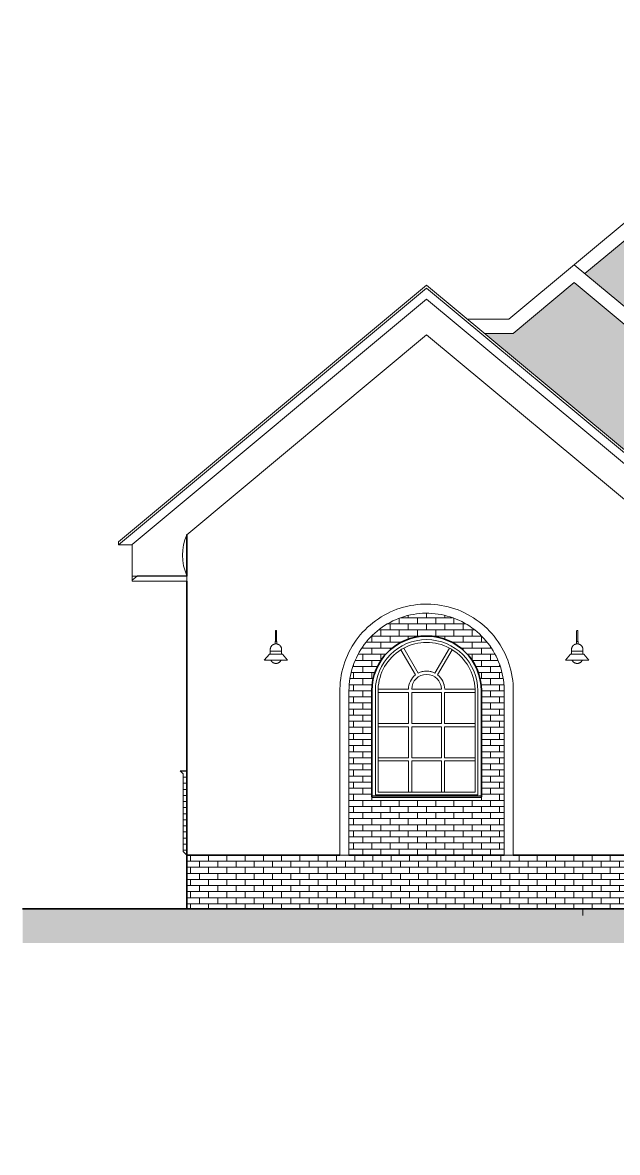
# Model space of a CAD drawing. Header units: inches. Extents: x 8351 to 42256, y 21052 to 33437.
# Drawn here: x 24994.6 to 25255.2, y 24156 to 24651 of the extents above; entities that cross this region are included whole.
import ezdxf

# ---------------------------------------------------------------- set-up
doc = ezdxf.new("R2010")
doc.units = ezdxf.units.IN
doc.header["$MEASUREMENT"] = 0
for name, color, linetype, lineweight in [('A-CLNG', 13, 'Continuous', 13), ('A-FLOR', 192, 'Continuous', 13), ('A-FLOR-PATT', 8, 'Continuous', 13), ('A-GENM', 13, 'Continuous', 9), ('A-GLAZ', 160, 'Continuous', 13), ('A-ROOF', 7, 'Continuous', 9), ('A-WALL', 7, 'Continuous', 35), ('A-WALL-PATT', 111, 'Continuous', 13), ('E-LITE-EQPM', 33, 'Continuous', 9), ('I-WALL', 2, 'Continuous', 13)]:
    doc.layers.add(name, color=color, linetype=linetype, lineweight=lineweight)
pattern_1 = [(0, (-261.504, 0), (0, 2.667), []), (90, (-261.504, 0), (-4, 2.667), [2.667, -2.667])]

# ---------------------------------------------------------------- blocks, each defined once
blk = doc.blocks.new('Arched _1_ - Arched _1_-342283-South')
at = {"layer": 'A-GLAZ', "lineweight": 9}
for p, q in [((-611.73, 90.03), (-605.36, 78.99)), ((-604.16, 79.75), (-610.51, 90.74)), ((-590.5, 90.74), (-596.85, 79.75)), ((-595.65, 78.99), (-589.27, 90.03)), ((-622.93, 26.48), (-622.93, 72)), ((-621.75, 71.29), (-621.75, 57.69)), ((-621.74, 72), (-621.74, 71.29)), ((-621.74, 71.29), (-608.43, 71.29)), ((-608.44, 72.71), (-621.73, 72.71)), ((-608.43, 71.29), (-608.43, 57.69)), ((-607.01, 57.69), (-607.01, 71.29)), ((-607.01, 71.29), (-594, 71.29)), ((-594.01, 72.71), (-607, 72.71)), ((-594, 71.29), (-594, 57.69)), ((-592.58, 57.69), (-592.58, 71.29)), ((-592.58, 71.29), (-579.26, 71.29)), ((-579.27, 72.71), (-592.57, 72.71)), ((-579.26, 71.29), (-579.26, 72)), ((-579.26, 57.69), (-579.26, 71.29)), ((-578.08, 72), (-578.08, 26.48)), ((-608.43, 57.69), (-621.75, 57.69)), ((-621.75, 57.69), (-621.75, 56.28)), ((-621.75, 56.28), (-608.43, 56.28)), ((-621.75, 56.28), (-621.75, 42.68)), ((-608.43, 56.28), (-608.43, 42.68)), ((-594, 57.69), (-607.01, 57.69)), ((-607.01, 42.68), (-607.01, 56.28)), ((-607.01, 56.28), (-594, 56.28)), ((-594, 56.28), (-594, 42.68)), ((-579.26, 57.69), (-592.58, 57.69)), ((-592.58, 42.68), (-592.58, 56.28)), ((-592.58, 56.28), (-579.26, 56.28)), ((-579.26, 56.28), (-579.26, 57.69)), ((-579.26, 42.68), (-579.26, 56.28)), ((-608.43, 42.68), (-621.75, 42.68)), ((-621.75, 42.68), (-621.75, 41.26)), ((-621.75, 41.26), (-608.43, 41.26)), ((-621.75, 41.26), (-621.75, 27.66)), ((-608.43, 41.26), (-608.43, 27.66)), ((-594, 42.68), (-607.01, 42.68)), ((-607.01, 27.66), (-607.01, 41.26)), ((-607.01, 41.26), (-594, 41.26)), ((-594, 41.26), (-594, 27.66)), ((-579.26, 42.68), (-592.58, 42.68)), ((-592.58, 27.66), (-592.58, 41.26)), ((-592.58, 41.26), (-579.26, 41.26)), ((-579.26, 41.26), (-579.26, 42.68)), ((-579.26, 27.66), (-579.26, 41.26)), ((-624.5, 26.01), (-576.5, 26.01)), ((-576.5, 25.98), (-624.5, 25.98)), ((-576.5, 25.83), (-624.5, 25.83)), ((-624.5, 25.33), (-624.5, 25.59)), ((-624.5, 24), (-624.5, 25.33)), ((-576.5, 25.33), (-624.5, 25.33)), ((-578.08, 26.48), (-622.93, 26.48)), ((-621.75, 27.66), (-608.43, 27.66)), ((-608.43, 27.66), (-607.01, 27.66)), ((-607.01, 27.66), (-594, 27.66)), ((-594, 27.66), (-592.58, 27.66)), ((-592.58, 27.66), (-579.26, 27.66)), ((-576.5, 25.59), (-576.5, 25.33)), ((-576.5, 25.33), (-576.5, 24)), ((-576.5, 24), (-624.5, 24))]:
    blk.add_line(p, q, dxfattribs=at)
for centre, radius, start, end in [((-600.5, 72), 22.43, 0, 180), ((-600.5, 72), 21.24, 121.9116, 178.0884), ((-600.5, 72), 21.24, 118.0884, 121.9116), ((-600.5, 72), 21.24, 61.9116, 118.0884), ((-600.5, 72), 21.24, 58.0884, 61.9116), ((-600.5, 72), 21.24, 1.9116, 58.0884), ((-600.5, 72.71), 7.93, 62.5599, 117.4401), ((-600.5, 72.71), 7.93, 100.971, 104.8983), ((-600.5, 72.71), 7.93, 87.7947, 92.2), ((-600.5, 72.71), 7.93, 75.0962, 79.0274), ((-600.5, 72.71), 7.93, 127.7004, 180), ((-600.5, 72.71), 6.49, 0, 180), ((-600.5, 72.71), 7.93, 0, 52.2996), ((-600.5, 72.71), 7.93, 37.7697, 40.6843), ((-600.5, 72.71), 7.93, 11.62, 14.5372), ((-600.5, 72), 21.24, 178.0879, 180), ((-600.5, 72), 21.24, 0, 1.9116)]:
    blk.add_arc(centre, radius, start, end, dxfattribs=at)
blk = doc.blocks.new('Generic Models 1 - Generic Models 1-342427-South')
at = {"layer": 'A-GENM'}
for p, q in [((-638.5, 72), (-638.5, 0)), ((-634.5, 0), (-634.5, 72)), ((-566.5, 72), (-566.5, 0)), ((-562.5, 0), (-562.5, 72)), ((-634.5, 0), (-638.5, 0)), ((-562.5, 0), (-566.5, 0))]:
    blk.add_line(p, q, dxfattribs=at)
at = {"layer": 'A-GENM', "flags": 128}
for points in [[(-562.5, 72), (-562.53, 73.52), (-562.63, 75.04), (-562.78, 76.55), (-562.99, 78.05), (-563.26, 79.55), (-563.59, 81.03), (-563.98, 82.5), (-564.43, 83.95), (-564.94, 85.39), (-565.5, 86.8), (-566.12, 88.19), (-566.8, 89.55), (-567.53, 90.88), (-568.31, 92.19), (-569.14, 93.46), (-570.02, 94.69), (-570.96, 95.89), (-571.94, 97.06), (-572.96, 98.18), (-574.03, 99.26), (-575.14, 100.3), (-576.29, 101.29), (-577.48, 102.23), (-578.71, 103.13), (-579.97, 103.98), (-581.27, 104.77), (-582.59, 105.51), (-583.95, 106.2), (-585.33, 106.84), (-586.73, 107.42), (-588.16, 107.94), (-589.61, 108.4), (-591.07, 108.81), (-592.55, 109.16), (-594.05, 109.45), (-595.55, 109.68), (-597.06, 109.84), (-598.57, 109.95), (-600.09, 110), (-601.61, 109.98), (-603.13, 109.91), (-604.65, 109.77), (-606.15, 109.58), (-607.65, 109.32), (-609.14, 109.01), (-610.61, 108.63), (-612.07, 108.2), (-613.51, 107.71), (-614.92, 107.16), (-616.32, 106.55), (-617.69, 105.89), (-619.03, 105.18), (-620.34, 104.41), (-621.62, 103.59), (-622.87, 102.72), (-624.08, 101.8), (-625.25, 100.84), (-626.38, 99.82), (-627.48, 98.77), (-628.53, 97.67), (-629.53, 96.53), (-630.49, 95.35), (-631.4, 94.13), (-632.26, 92.88), (-633.07, 91.59), (-633.82, 90.27), (-634.53, 88.92), (-635.18, 87.55), (-635.77, 86.15), (-636.31, 84.73), (-636.79, 83.29), (-637.21, 81.83), (-637.58, 80.35), (-637.88, 78.86), (-638.12, 77.36), (-638.31, 75.85), (-638.43, 74.34), (-638.5, 72.82), (-638.5, 72)], [(-634.5, 72), (-634.48, 73.36), (-634.4, 74.72), (-634.26, 76.07), (-634.07, 77.42), (-633.83, 78.75), (-633.53, 80.08), (-633.18, 81.4), (-632.78, 82.7), (-632.32, 83.98), (-631.82, 85.24), (-631.27, 86.48), (-630.66, 87.7), (-630.01, 88.89), (-629.31, 90.06), (-628.57, 91.2), (-627.78, 92.3), (-626.94, 93.38), (-626.07, 94.42), (-625.15, 95.42), (-624.19, 96.39), (-623.2, 97.32), (-622.17, 98.21), (-621.1, 99.05), (-620, 99.85), (-618.87, 100.61), (-617.72, 101.32), (-616.53, 101.99), (-615.32, 102.6), (-614.08, 103.17), (-612.82, 103.69), (-611.55, 104.16), (-610.25, 104.57), (-608.94, 104.94), (-607.62, 105.25), (-606.28, 105.51), (-604.94, 105.71), (-603.59, 105.86), (-602.23, 105.96), (-600.87, 106), (-599.51, 105.99), (-598.15, 105.92), (-596.8, 105.8), (-595.45, 105.62), (-594.11, 105.39), (-592.78, 105.11), (-591.46, 104.78), (-590.16, 104.39), (-588.87, 103.95), (-587.6, 103.46), (-586.36, 102.92), (-585.13, 102.33), (-583.93, 101.69), (-582.76, 101), (-581.61, 100.27), (-580.5, 99.49), (-579.41, 98.67), (-578.36, 97.8), (-577.35, 96.9), (-576.37, 95.95), (-575.43, 94.97), (-574.53, 93.94), (-573.68, 92.89), (-572.86, 91.8), (-572.09, 90.68), (-571.37, 89.53), (-570.69, 88.35), (-570.06, 87.14), (-569.48, 85.91), (-568.95, 84.66), (-568.47, 83.39), (-568.04, 82.1), (-567.66, 80.79), (-567.34, 79.47), (-567.06, 78.14), (-566.84, 76.8), (-566.68, 75.45), (-566.57, 74.09), (-566.51, 72.73), (-566.5, 72)]]:
    blk.add_lwpolyline(points, dxfattribs=at)
blk = doc.blocks.new('Generic Models 3 - Generic Models 2-343092-South')
at = {"layer": 'A-GENM'}
h = blk.add_hatch(dxfattribs=at)
h.set_pattern_fill('FP_8', color=256, style=0, pattern_type=2)
h.set_pattern_definition(pattern_1)
h.paths.add_polyline_path([(-705.5, 0), (-705.5, 37), (-708.5, 37), (-707.09, 35.59), (-707.09, 1.59)], flags=0)
h = blk.add_hatch(dxfattribs=at)
h.set_pattern_fill('FP_9', color=256, style=0, pattern_type=2)
h.set_pattern_definition(pattern_1)
h.paths.add_polyline_path([(-396.44, 7.75), (-396.44, 37), (-396.57, 37), (-396.57, 7.75)], flags=0)
for p, q in [((-705.5, 37), (-708.5, 37)), ((-708.5, 37), (-707.09, 35.59)), ((-707.09, 35.59), (-707.09, 1.59)), ((-705.5, 0), (-705.5, 37)), ((-396.44, 37), (-396.57, 37)), ((-707.09, 1.59), (-705.5, 0))]:
    blk.add_line(p, q, dxfattribs=at)
blk = doc.blocks.new('M_Wall Lamp - Bracket - 100W - 120V-351527-South')
at = {"layer": 'E-LITE-EQPM'}
for p, q in [((-666.75, 95.03), (-666.75, 93.57)), ((-666.75, 95.03), (-666.75, 93.57)), ((-666.25, 93.57), (-666.25, 95.03)), ((-666.25, 93.57), (-666.25, 95.03)), ((-669, 90.07), (-669, 89.36)), ((-669, 89.36), (-669, 88.09)), ((-666.5, 89.36), (-669, 89.36)), ((-669, 89.36), (-666.5, 89.36)), ((-666.88, 93.57), (-666.88, 92.58)), ((-666.5, 93.57), (-666.83, 93.57)), ((-666.5, 92.58), (-666.83, 92.58)), ((-666.18, 93.57), (-666.5, 93.57)), ((-666.18, 92.58), (-666.5, 92.58)), ((-664, 89.36), (-666.5, 89.36)), ((-666.5, 89.36), (-664, 89.36)), ((-666.25, 92.52), (-666.25, 92.58)), ((-666.13, 92.58), (-666.13, 93.57)), ((-664, 89.36), (-664, 90.07)), ((-664, 88.09), (-664, 89.36)), ((-669.39, 88.09), (-671.63, 85.41)), ((-666.5, 85.41), (-671.58, 85.41)), ((-666.5, 88.09), (-669.39, 88.09)), ((-669, 88.09), (-669, 87.94)), ((-663.62, 88.09), (-666.5, 88.09)), ((-661.43, 85.41), (-666.5, 85.41)), ((-664, 87.94), (-664, 88.09)), ((-661.38, 85.41), (-663.62, 88.09))]:
    blk.add_line(p, q, dxfattribs=at)
at = {"layer": 'E-LITE-EQPM', "flags": 128}
for points in [[(-666.75, 98.25), (-666.75, 98.26), (-666.75, 98.27), (-666.75, 98.28), (-666.75, 98.29), (-666.75, 98.3), (-666.75, 98.31), (-666.74, 98.32), (-666.74, 98.33), (-666.74, 98.34), (-666.73, 98.35), (-666.73, 98.35), (-666.73, 98.36), (-666.72, 98.37), (-666.72, 98.38), (-666.71, 98.39), (-666.7, 98.4), (-666.7, 98.41), (-666.69, 98.41), (-666.69, 98.42), (-666.68, 98.43), (-666.67, 98.43), (-666.66, 98.44), (-666.66, 98.45), (-666.65, 98.45), (-666.64, 98.46), (-666.63, 98.46), (-666.62, 98.47), (-666.61, 98.47), (-666.6, 98.48), (-666.59, 98.48), (-666.59, 98.48), (-666.58, 98.49), (-666.57, 98.49), (-666.56, 98.49), (-666.55, 98.49), (-666.54, 98.5), (-666.53, 98.5), (-666.52, 98.5), (-666.51, 98.5), (-666.5, 98.5)], [(-666.75, 95.03), (-666.75, 95.16), (-666.75, 95.29), (-666.75, 95.42), (-666.75, 95.54), (-666.75, 95.67), (-666.75, 95.8), (-666.75, 95.92), (-666.75, 96.04), (-666.75, 96.16), (-666.75, 96.28), (-666.75, 96.4), (-666.75, 96.52), (-666.75, 96.63), (-666.75, 96.74), (-666.75, 96.85), (-666.75, 96.95), (-666.75, 97.05), (-666.75, 97.15), (-666.75, 97.25), (-666.75, 97.34), (-666.75, 97.43), (-666.75, 97.51), (-666.75, 97.59), (-666.75, 97.67), (-666.75, 97.74), (-666.75, 97.81), (-666.75, 97.87), (-666.75, 97.93), (-666.75, 97.98), (-666.75, 98.03), (-666.75, 98.07), (-666.75, 98.11), (-666.75, 98.15), (-666.75, 98.18), (-666.75, 98.2), (-666.75, 98.22), (-666.75, 98.23), (-666.75, 98.24), (-666.75, 98.25), (-666.75, 98.25)], [(-666.75, 98.25), (-666.75, 98.25), (-666.75, 98.24), (-666.75, 98.22), (-666.75, 98.21), (-666.75, 98.18), (-666.75, 98.16), (-666.75, 98.12), (-666.75, 98.08), (-666.75, 98.04), (-666.75, 97.99), (-666.75, 97.94), (-666.75, 97.88), (-666.75, 97.82), (-666.75, 97.76), (-666.75, 97.69), (-666.75, 97.61), (-666.75, 97.53), (-666.75, 97.45), (-666.75, 97.36), (-666.75, 97.27), (-666.75, 97.18), (-666.75, 97.08), (-666.75, 96.98), (-666.75, 96.88), (-666.75, 96.77), (-666.75, 96.66), (-666.75, 96.55), (-666.75, 96.43), (-666.75, 96.32), (-666.75, 96.2), (-666.75, 96.08), (-666.75, 95.95), (-666.75, 95.83), (-666.75, 95.7), (-666.75, 95.58), (-666.75, 95.45), (-666.75, 95.32), (-666.75, 95.19), (-666.75, 95.06), (-666.75, 95.03)], [(-666.5, 98.5), (-666.49, 98.5), (-666.48, 98.5), (-666.47, 98.5), (-666.46, 98.49), (-666.45, 98.49), (-666.44, 98.49), (-666.44, 98.49), (-666.43, 98.49), (-666.42, 98.48), (-666.41, 98.48), (-666.4, 98.47), (-666.39, 98.47), (-666.38, 98.47), (-666.37, 98.46), (-666.36, 98.45), (-666.36, 98.45), (-666.35, 98.44), (-666.34, 98.44), (-666.33, 98.43), (-666.32, 98.42), (-666.32, 98.41), (-666.31, 98.41), (-666.31, 98.4), (-666.3, 98.39), (-666.29, 98.38), (-666.29, 98.37), (-666.28, 98.37), (-666.28, 98.36), (-666.28, 98.35), (-666.27, 98.34), (-666.27, 98.33), (-666.26, 98.32), (-666.26, 98.31), (-666.26, 98.3), (-666.26, 98.29), (-666.26, 98.28), (-666.26, 98.27), (-666.25, 98.26), (-666.25, 98.25), (-666.25, 98.25)], [(-666.25, 95.03), (-666.25, 95.16), (-666.25, 95.29), (-666.25, 95.42), (-666.25, 95.54), (-666.25, 95.67), (-666.25, 95.8), (-666.25, 95.92), (-666.25, 96.04), (-666.25, 96.16), (-666.25, 96.28), (-666.25, 96.4), (-666.25, 96.52), (-666.25, 96.63), (-666.25, 96.74), (-666.25, 96.85), (-666.25, 96.95), (-666.25, 97.05), (-666.25, 97.15), (-666.25, 97.25), (-666.25, 97.34), (-666.25, 97.43), (-666.25, 97.51), (-666.25, 97.59), (-666.25, 97.67), (-666.25, 97.74), (-666.25, 97.81), (-666.25, 97.87), (-666.25, 97.93), (-666.25, 97.98), (-666.25, 98.03), (-666.25, 98.07), (-666.25, 98.11), (-666.25, 98.15), (-666.25, 98.18), (-666.25, 98.2), (-666.25, 98.22), (-666.25, 98.23), (-666.25, 98.24), (-666.25, 98.25), (-666.25, 98.25)], [(-666.25, 98.25), (-666.25, 98.25), (-666.25, 98.24), (-666.25, 98.22), (-666.25, 98.21), (-666.25, 98.18), (-666.25, 98.16), (-666.25, 98.12), (-666.25, 98.08), (-666.25, 98.04), (-666.25, 97.99), (-666.25, 97.94), (-666.25, 97.88), (-666.25, 97.82), (-666.25, 97.76), (-666.25, 97.69), (-666.25, 97.61), (-666.25, 97.53), (-666.25, 97.45), (-666.25, 97.36), (-666.25, 97.27), (-666.25, 97.18), (-666.25, 97.08), (-666.25, 96.98), (-666.25, 96.88), (-666.25, 96.77), (-666.25, 96.66), (-666.25, 96.55), (-666.25, 96.43), (-666.25, 96.32), (-666.25, 96.2), (-666.25, 96.08), (-666.25, 95.95), (-666.25, 95.83), (-666.25, 95.7), (-666.25, 95.58), (-666.25, 95.45), (-666.25, 95.32), (-666.25, 95.19), (-666.25, 95.06), (-666.25, 95.03)], [(-669, 90.07), (-669, 90.17), (-669, 90.27), (-668.99, 90.37), (-668.97, 90.47), (-668.95, 90.57), (-668.93, 90.66), (-668.91, 90.76), (-668.88, 90.86), (-668.84, 90.95), (-668.81, 91.04), (-668.77, 91.14), (-668.72, 91.22), (-668.67, 91.31), (-668.62, 91.4), (-668.57, 91.48), (-668.51, 91.56), (-668.45, 91.64), (-668.38, 91.72), (-668.32, 91.79), (-668.25, 91.86), (-668.17, 91.93), (-668.1, 92), (-668.02, 92.06), (-667.94, 92.12), (-667.86, 92.17), (-667.77, 92.23), (-667.68, 92.28), (-667.59, 92.32), (-667.5, 92.36), (-667.41, 92.4), (-667.32, 92.43), (-667.22, 92.47), (-667.12, 92.49), (-667.03, 92.51), (-666.93, 92.53), (-666.83, 92.55), (-666.73, 92.56), (-666.63, 92.57), (-666.53, 92.57), (-666.5, 92.57)], [(-666.5, 92.57), (-666.4, 92.57), (-666.3, 92.56), (-666.21, 92.55), (-666.11, 92.54), (-666.01, 92.52), (-665.91, 92.5), (-665.81, 92.47), (-665.72, 92.44), (-665.62, 92.41), (-665.53, 92.37), (-665.44, 92.33), (-665.35, 92.29), (-665.26, 92.24), (-665.18, 92.19), (-665.09, 92.13), (-665.01, 92.08), (-664.93, 92.01), (-664.86, 91.95), (-664.78, 91.88), (-664.71, 91.81), (-664.64, 91.74), (-664.58, 91.66), (-664.52, 91.58), (-664.46, 91.5), (-664.4, 91.42), (-664.35, 91.34), (-664.3, 91.25), (-664.25, 91.16), (-664.21, 91.07), (-664.17, 90.98), (-664.14, 90.88), (-664.11, 90.79), (-664.08, 90.69), (-664.06, 90.59), (-664.04, 90.5), (-664.03, 90.4), (-664.01, 90.3), (-664.01, 90.2), (-664, 90.1), (-664, 90.07)], [(-666.5, 84), (-666.6, 84), (-666.7, 84.01), (-666.8, 84.02), (-666.9, 84.03), (-667, 84.05), (-667.1, 84.07), (-667.2, 84.1), (-667.29, 84.13), (-667.39, 84.16), (-667.48, 84.2), (-667.57, 84.24), (-667.66, 84.28), (-667.75, 84.33), (-667.83, 84.38), (-667.92, 84.44), (-668, 84.49), (-668.08, 84.56), (-668.15, 84.62), (-668.23, 84.69), (-668.3, 84.76), (-668.37, 84.83), (-668.43, 84.91), (-668.49, 84.99), (-668.55, 85.07), (-668.61, 85.15), (-668.66, 85.23), (-668.71, 85.32), (-668.75, 85.41)], [(-664.25, 85.41), (-664.29, 85.35), (-664.33, 85.26), (-664.39, 85.17), (-664.44, 85.09), (-664.5, 85.01), (-664.56, 84.93), (-664.62, 84.85), (-664.69, 84.78), (-664.76, 84.71), (-664.84, 84.64), (-664.91, 84.57), (-664.99, 84.51), (-665.07, 84.45), (-665.15, 84.4), (-665.24, 84.34), (-665.33, 84.3), (-665.42, 84.25), (-665.51, 84.21), (-665.6, 84.17), (-665.69, 84.14), (-665.79, 84.1), (-665.88, 84.08), (-665.98, 84.06), (-666.08, 84.04), (-666.18, 84.02), (-666.28, 84.01), (-666.38, 84), (-666.48, 84), (-666.5, 84)]]:
    blk.add_lwpolyline(points, dxfattribs=at)

msp = doc.modelspace()

# ---------------------------------------------------------------- hatches: boundary and pattern name
at = {"transparency": 33554544}
h = msp.add_hatch(dxfattribs=at)
h.set_pattern_fill('AR-RSHKE', color=8, style=0)
h.set_pattern_definition([(0, (-7191.439, 20651.825), (25.5, 12), [6, -5, 7, -3, 9, -4]), (0, (-7185.439, 20652.325), (25.5, 12), [5, -19, 4, -6]), (0, (-7173.439, 20651.075), (25.5, 12), [3, -31]), (90, (-7191.439, 20651.825), (-8.5, 12), [11.5, -36.5]), (90, (-7185.439, 20651.825), (-8.5, 12), [11.25, -36.75]), (90, (-7180.439, 20651.825), (-8.5, 12), [10.5, -37.5]), (90, (-7173.439, 20651.075), (-8.5, 12), [11.5, -36.5]), (90, (-7170.439, 20651.075), (-8.5, 12), [11.5, -36.5]), (90, (-7161.439, 20651.825), (-8.5, 12), [11, -37])])
h.paths.add_polyline_path([(25457.46, 24645.02), (25365.81, 24645.02), (25241.01, 24541.02), (25382.01, 24423.52), (25723.26, 24423.52)])
h.paths.add_polyline_path([(25236.32, 24537.11), (25209.59, 24514.84), (25197.05, 24514.84), (25306.64, 24423.52), (25372.64, 24423.52)])
h.paths.add_polyline_path([(25319.31, 24104.66), (25286.68, 24104.66), (25047.88, 23905.66), (25080.51, 23905.66)])
h.paths.add_polyline_path([(25353.51, 24125.35), (25089.88, 23905.66), (25434.51, 23905.66), (25546.83, 23999.26), (25525.34, 24017.16), (25483.34, 24017.16)])
h.paths.add_polyline_path([(25746.51, 24012.16), (25571.68, 24012.16), (25443.88, 23905.66), (25746.51, 23905.66)])
at = {"layer": 'A-FLOR-PATT', "lineweight": 9}
h = msp.add_hatch(dxfattribs=at)
h.set_pattern_fill('FP_2', color=256, style=0, pattern_type=2)
h.set_pattern_definition([(0, (25772.1413, 24262.217), (0, 2.667), []), (90, (25772.1413, 24262.217), (-4, 2.667), [2.667, -2.667])])
h.paths.add_polyline_path([(25066.64, 24262.72), (25276.64, 24262.72), (25276.64, 24286.22), (25066.64, 24286.22)], flags=0)
at = {"layer": 'A-WALL', "transparency": 33554687}
h = msp.add_hatch(dxfattribs=at)
h.set_pattern_fill('EARTH', color=9, scale=23)
h.set_pattern_definition([(0, (-7191.4393, 20651.825), (5.75, 5.75), [5.75, -5.75]), (0, (-7191.4393, 20653.981), (5.75, 5.75), [5.75, -5.75]), (0, (-7191.4393, 20656.1375), (5.75, 5.75), [5.75, -5.75]), (90, (-7190.7206, 20656.856), (-5.75, 5.75), [5.75, -5.75]), (90, (-7188.5643, 20656.856), (-5.75, 5.75), [5.75, -5.75]), (90, (-7186.408, 20656.856), (-5.75, 5.75), [5.75, -5.75])])
h.paths.add_polyline_path([(25774.64, 24262.72), (24994.64, 24262.72), (24994.64, 24247.72), (25774.64, 24247.72)])
at = {"layer": 'A-WALL-PATT', "lineweight": 9}
h = msp.add_hatch(dxfattribs=at)
h.set_pattern_fill('FP_4', color=256, style=0, pattern_type=2)
h.set_pattern_definition([(0, (25135.6373, 24286.217), (0, 2.667), []), (90, (25135.6373, 24286.217), (-4, 2.667), [2.667, -2.667])])
h.paths.add_polyline_path([(25137.64, 24286.22), (25205.64, 24286.22), (25205.64, 24358.22), (25205.33, 24362.65), (25204.56, 24366.63), (25203.28, 24370.61), (25201.63, 24374.21), (25199.5, 24377.68), (25196.85, 24381), (25193.92, 24383.87), (25193.89, 24383.9), (25190.82, 24386.28), (25187.15, 24388.45), (25183.37, 24390.11), (25179.53, 24391.27), (25175.62, 24391.98), (25171.39, 24392.2), (25167.54, 24391.97), (25163.5, 24391.23), (25159.58, 24390.01), (25155.78, 24388.29), (25152.06, 24385.99), (25148.85, 24383.42), (25146.12, 24380.67), (25143.66, 24377.53), (25141.41, 24373.74), (25139.79, 24370.11), (25138.57, 24366.03), (25137.87, 24362.05), (25137.64, 24358.15), (25137.64, 24287.02)], flags=0)
h.paths.add_polyline_path([(25195.64, 24310.22), (25147.64, 24310.22), (25147.64, 24358.22), (25147.88, 24361.63), (25148.61, 24364.98), (25149.81, 24368.19), (25151.45, 24371.19), (25153.5, 24373.93), (25155.92, 24376.36), (25158.66, 24378.41), (25161.8, 24380.1), (25164.88, 24381.24), (25168.22, 24381.97), (25171.64, 24382.22), (25175.05, 24381.97), (25178.4, 24381.24), (25181.61, 24380.05), (25184.61, 24378.41), (25187.41, 24376.29), (25189.77, 24373.93), (25191.83, 24371.19), (25193.47, 24368.19), (25194.66, 24364.98), (25195.39, 24361.63), (25195.64, 24358.15), (25195.64, 24311.55)], flags=0)

# ---------------------------------------------------------------- linework, layer by layer
at = {"layer": 'A-CLNG'}
for p, q in [((25042.64, 24408.47), (25066.64, 24408.47)), ((25042.64, 24406.22), (25042.64, 24408.47)), ((25066.64, 24406.22), (25042.64, 24406.22)), ((25066.64, 24406.22), (25066.64, 24408.47))]:
    msp.add_line(p, q, dxfattribs=at)
at = {"layer": 'A-FLOR'}
msp.add_line((25240.07, 24262.72), (25240.07, 24259.72), dxfattribs=at)
at = {"layer": 'A-ROOF'}
for p, q in [((25363.64, 24651.02), (25207.64, 24521.02)), ((25365.81, 24645.02), (25241.01, 24541.02)), ((25382.01, 24423.52), (25236.32, 24544.92)), ((25036.64, 24423.52), (25171.64, 24536.02)), ((25171.64, 24534.72), (25036.64, 24422.22)), ((25171.64, 24536.02), (25306.64, 24423.52)), ((25306.64, 24422.22), (25171.64, 24534.72)), ((25236.32, 24537.11), (25209.59, 24514.84)), ((25372.64, 24423.52), (25236.32, 24537.11)), ((25042.64, 24422.34), (25171.64, 24529.84)), ((25171.64, 24529.84), (25300.64, 24422.34)), ((25207.64, 24521.02), (25189.64, 24521.02)), ((25171.64, 24514.22), (25066.53, 24426.63)), ((25276.74, 24426.63), (25171.64, 24514.22)), ((25209.59, 24514.84), (25197.05, 24514.84)), ((25036.64, 24422.22), (25036.64, 24423.52)), ((25036.64, 24422.22), (25042.64, 24422.22)), ((25042.64, 24408.47), (25042.64, 24422.34)), ((25044.92, 24408.62), (25042.64, 24406.72))]:
    msp.add_line(p, q, dxfattribs=at)
at = {"layer": 'A-WALL'}
for p, q in [((25066.64, 24408.47), (25066.64, 24426.72)), ((25066.64, 24286.22), (25066.64, 24406.22)), ((25147.64, 24311.81), (25147.64, 24358.22)), ((25195.64, 24358.22), (25195.64, 24311.81)), ((25066.64, 24286.22), (25133.64, 24286.22)), ((25066.64, 24286.22), (25066.64, 24262.72)), ((25137.64, 24286.22), (25205.64, 24286.22)), ((25209.64, 24286.22), (25343.08, 24286.22)), ((24994.64, 24262.72), (25774.64, 24262.72))]:
    msp.add_line(p, q, dxfattribs=at)
msp.add_arc((25171.64, 24358.22), 24, 0, 180, dxfattribs=at)
at = {"layer": 'I-WALL'}
msp.add_line((25044.92, 24408.62), (25066.64, 24408.62), dxfattribs=at)
msp.add_arc((25086.96, 24417.74), 22.27, 156.4882, 204.184, dxfattribs=at)

# ---------------------------------------------------------------- block references
at = {"layer": 'A-GENM'}
for name in ['Generic Models 1 - Generic Models 1-342427-South', 'Generic Models 3 - Generic Models 2-343092-South']:
    msp.add_blockref(name, (25772.14, 24286.22), dxfattribs=at)
at = {"layer": 'A-GLAZ'}
msp.add_blockref('Arched _1_ - Arched _1_-342283-South', (25772.14, 24286.22), dxfattribs=at)
at = {"layer": 'E-LITE-EQPM'}
for p in [(25772.14, 24286.22), (25904.14, 24286.22)]:
    msp.add_blockref('M_Wall Lamp - Bracket - 100W - 120V-351527-South', p, dxfattribs=at)

doc.saveas('drawing.dxf')
